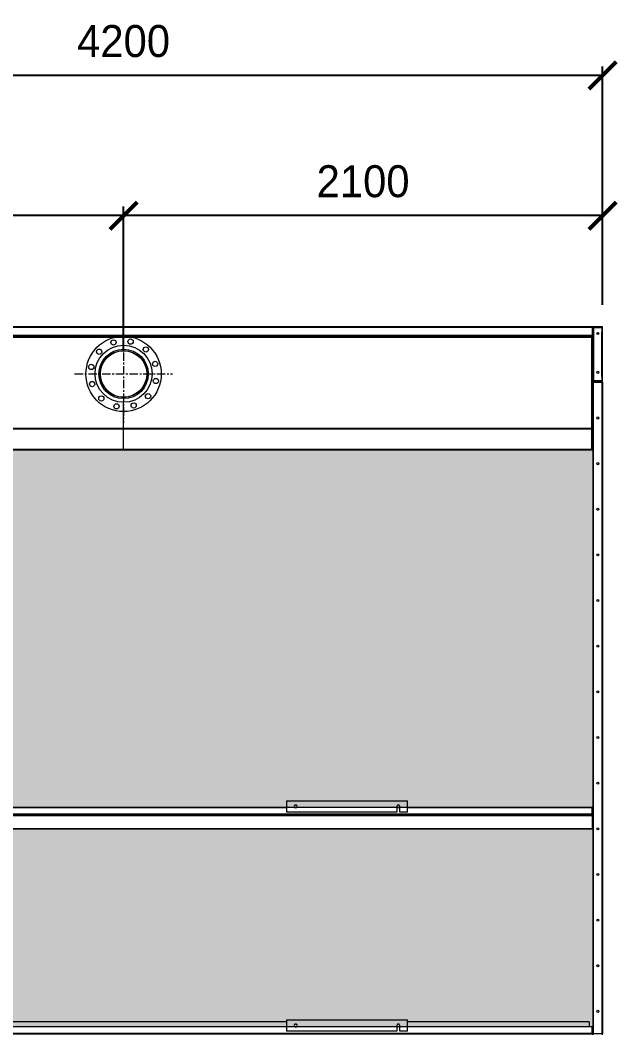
# Model space of a CAD drawing. Header units: millimetres. Extents: x 2711 to 34823, y 3042 to 25750.
# Drawn here: x 24968 to 27588, y 11351 to 15792 of the extents above; entities that cross this region are included whole.
import ezdxf

# ---------------------------------------------------------------- set-up
doc = ezdxf.new("R2010")
doc.units = ezdxf.units.MM
doc.linetypes.add('CENTER', pattern=[2, 1.25, -0.25, 0.25, -0.25])
doc.layers.add('center', color=1, linetype='CENTER')
doc.layers.add('냉각탑_dim', color=1, linetype='Continuous')
doc.styles.add('HY울릉도L', font='')
doc.styles.get('HY울릉도L').set_extended_font_data('HY울릉도L')
doc.dimstyles.new('성지DIM', dxfattribs={"dimtxt": 3.5, "dimasz": 3, "dimexe": 1, "dimexo": 2.5, "dimgap": 2, "dimtad": 1, "dimdec": 0, "dimzin": 3, "dimdsep": 46, "dimtxsty": 'HY울릉도L', "dimblk": 'ARCHTICK', "dimcen": -2, "dimclrd": 256, "dimclre": 256, "dimclrt": 7, "dimadec": 0, "dimazin": 0, "dimtfac": 1, "dimtdec": 0, "dimtofl": 0, "dimtmove": 0, "dimatfit": 3, "dimfxl": 1, "dimtolj": 1, "dimtzin": 0, "dimlwe": -1, "dimarcsym": 0})
pattern_1 = [(0, (-386378.173, -75712.152), (57.15, 32.9955677), [38.1, -76.2]), (120, (-386378.173, -75712.152), (-57.15, 32.995568), [38.1, -76.2]), (60, (-386378.173, -75712.152), (1e-07, 65.9911357), [-76.2, 38.1])]

# ---------------------------------------------------------------- blocks, each defined once
blk = doc.blocks.new('_ArchTick')
at = {"color": 0, "linetype": 'ByBlock', "const_width": 0.15}
blk.add_lwpolyline([(-0.5, -0.5), (0.5, 0.5)], dxfattribs=at)
blk = doc.blocks.new('*D579')
at = {"layer": 'Defpoints', "color": 0, "transparency": 16777216}
for p in [(23321.3, 14936.1), (23321.3, 14446.1), (25421.3, 14243.5)]:
    blk.add_point(p, dxfattribs=at)
at = {"layer": '냉각탑_dim', "transparency": 16777216}
for p, q in [((23321.3, 14546.1), (23321.3, 14976.1)), ((25421.3, 14343.5), (25421.3, 14976.1))]:
    blk.add_line(p, q, dxfattribs=at)
at = {"layer": '냉각탑_dim', "lineweight": -2, "transparency": 16777216}
blk.add_line((25421.3, 14936.1), (23321.3, 14936.1), dxfattribs=at)
at = {"layer": '냉각탑_dim', "lineweight": -2, "transparency": 16777216, "xscale": 120, "yscale": 120, "zscale": 120, "rotation": 180}
blk.add_blockref('_ArchTick', (23321.3, 14936.1), dxfattribs=at)
at = {"layer": '냉각탑_dim', "lineweight": -2, "transparency": 16777216, "xscale": 120, "yscale": 120, "zscale": 120}
blk.add_blockref('_ArchTick', (25421.3, 14936.1), dxfattribs=at)
at = {"layer": '냉각탑_dim', "color": 7, "transparency": 16777216, "insert": (24371.3, 15086.1), "char_height": 140, "attachment_point": 5, "style": 'HY울릉도L'}
blk.add_mtext('\\A1;2100', dxfattribs=at)
blk = doc.blocks.new('*D560')
at = {"layer": 'Defpoints', "color": 0, "transparency": 16777216}
for p in [(25421.3, 14936.1), (27521.3, 14447.8), (25421.3, 14243.5)]:
    blk.add_point(p, dxfattribs=at)
at = {"layer": '냉각탑_dim', "transparency": 16777216}
for p, q in [((25421.3, 14343.5), (25421.3, 14976.1)), ((27521.3, 14547.8), (27521.3, 14976.1))]:
    blk.add_line(p, q, dxfattribs=at)
at = {"layer": '냉각탑_dim', "lineweight": -2, "transparency": 16777216}
blk.add_line((27521.3, 14936.1), (25421.3, 14936.1), dxfattribs=at)
at = {"layer": '냉각탑_dim', "lineweight": -2, "transparency": 16777216, "xscale": 120, "yscale": 120, "zscale": 120, "rotation": 180}
blk.add_blockref('_ArchTick', (25421.3, 14936.1), dxfattribs=at)
at = {"layer": '냉각탑_dim', "lineweight": -2, "transparency": 16777216, "xscale": 120, "yscale": 120, "zscale": 120}
blk.add_blockref('_ArchTick', (27521.3, 14936.1), dxfattribs=at)
at = {"layer": '냉각탑_dim', "color": 7, "transparency": 16777216, "insert": (26471.3, 15086.1), "char_height": 140, "attachment_point": 5, "style": 'HY울릉도L'}
blk.add_mtext('\\A1;2100', dxfattribs=at)
blk = doc.blocks.new('*D580')
at = {"layer": 'Defpoints', "color": 0, "transparency": 16777216}
for p in [(23321.3, 15550.4), (23321.3, 14446.1), (27521.3, 14446.1)]:
    blk.add_point(p, dxfattribs=at)
at = {"layer": '냉각탑_dim', "transparency": 16777216}
for p, q in [((23321.3, 14546.1), (23321.3, 15590.4)), ((27521.3, 14546.1), (27521.3, 15590.4))]:
    blk.add_line(p, q, dxfattribs=at)
at = {"layer": '냉각탑_dim', "lineweight": -2, "transparency": 16777216}
blk.add_line((27521.3, 15550.4), (23321.3, 15550.4), dxfattribs=at)
at = {"layer": '냉각탑_dim', "lineweight": -2, "transparency": 16777216, "xscale": 120, "yscale": 120, "zscale": 120, "rotation": 180}
blk.add_blockref('_ArchTick', (23321.3, 15550.4), dxfattribs=at)
at = {"layer": '냉각탑_dim', "lineweight": -2, "transparency": 16777216, "xscale": 120, "yscale": 120, "zscale": 120}
blk.add_blockref('_ArchTick', (27521.3, 15550.4), dxfattribs=at)
at = {"layer": '냉각탑_dim', "color": 7, "transparency": 16777216, "insert": (25421.3, 15700.4), "char_height": 140, "attachment_point": 5, "style": 'HY울릉도L'}
blk.add_mtext('\\A1;4200', dxfattribs=at)
blk = doc.blocks.new('2')
at = {"lineweight": 20}
h = blk.add_hatch(dxfattribs=at)
h.set_pattern_fill('HONEY', scale=12)
h.set_pattern_definition(pattern_1)
h.paths.add_polyline_path([(27479.3, 12343.2), (27479.3, 13909.7), (23368.7, 13909.7), (23368.7, 12343.2)])
h = blk.add_hatch(dxfattribs=at)
h.set_pattern_fill('HONEY', scale=12)
h.set_pattern_definition(pattern_1)
h.paths.add_polyline_path([(23368.7, 12249.9), (23368.7, 11381.6), (27479.3, 11381.6), (27479.3, 12249.9)])
at = {"color": 7, "lineweight": 20}
for p, q in [((27475.6, 14446.1), (23367, 14446.1)), ((27473.9, 14449.5), (23368.7, 14449.5)), ((23367, 14412.9), (27475.6, 14412.9)), ((23367, 14409.5), (27475.6, 14409.5)), ((23368.7, 14407.5), (27473.9, 14407.5)), ((23368.7, 14404.1), (27473.9, 14404.1)), ((27440.7, 14407.8), (25327.3, 14407.8)), ((27479.3, 11354.3), (27479.3, 14276.5)), ((27482.1, 11352.9), (27482.1, 14211.5)), ((27520.1, 11352.9), (27520.1, 14206.1)), ((27522.9, 11352.9), (27522.9, 14206.1)), ((27479.3, 14003.1), (23368.7, 14003.1)), ((27479.3, 13999.9), (23368.7, 13999.9)), ((23360.5, 13909.7), (27479.3, 13909.7)), ((23363.3, 13912.3), (27479.3, 13912.3)), ((23366.7, 12314.5), (27475.9, 12314.5)), ((23366.7, 12307.2), (27475.9, 12307.2)), ((26135.7, 12341.6), (23366.9, 12341.6)), ((23368.1, 12311.5), (27474.5, 12311.5)), ((23368.1, 12309.8), (27474.5, 12309.8)), ((26135.7, 12343.2), (23371.3, 12343.2)), ((23366.7, 12249.9), (27475.9, 12249.9)), ((23366.7, 12249.8), (27475.9, 12249.8)), ((27475.9, 12249.6), (23366.7, 12249.6)), ((26135.7, 11381.6), (23366.9, 11381.6)), ((26135.7, 11403.2), (23371.3, 11403.2)), ((23366.7, 11354.5), (27475.9, 11354.5)), ((23368.1, 11351.5), (27474.5, 11351.5))]:
    blk.add_line(p, q, dxfattribs=at)
at = {"color": 7, "lineweight": 20, "ltscale": 0.000208336}
blk.add_line((27473.9, 14449.5), (27474.4, 14449.5), dxfattribs=at)
at = {"color": 7, "lineweight": 20, "ltscale": 2.9878e-05}
blk.add_line((27474, 14449.5), (27473.9, 14449.5), dxfattribs=at)
at = {"color": 7, "lineweight": 20, "ltscale": 1.24078e-05}
blk.add_line((27473.9, 14449.5), (27473.9, 14449.5), dxfattribs=at)
at = {"color": 7, "lineweight": 20, "ltscale": 7.39921e-06}
blk.add_line((27473.9, 14449.5), (27473.9, 14449.5), dxfattribs=at)
at = {"color": 7, "lineweight": 20, "ltscale": 1.55721e-05}
blk.add_line((27474.4, 14449.4), (27474.4, 14449.5), dxfattribs=at)
at = {"color": 7, "lineweight": 20, "ltscale": 0.000625116}
blk.add_line((27475.9, 14449.5), (27474.4, 14449.5), dxfattribs=at)
at = {"color": 7, "lineweight": 20, "ltscale": 0.001131}
blk.add_line((27475.6, 14448.8), (27475.6, 14446.1), dxfattribs=at)
at = {"color": 7, "lineweight": 20, "ltscale": 0.000414935}
for p, q in [((27475.6, 14447.8), (27476.3, 14448.5)), ((27478.3, 14448.5), (27477.6, 14447.8))]:
    blk.add_line(p, q, dxfattribs=at)
at = {"color": 7, "lineweight": 20, "ltscale": 0.013833}
blk.add_line((27475.6, 14446.1), (27475.6, 14412.9), dxfattribs=at)
at = {"color": 7, "lineweight": 20, "ltscale": 0.000708334}
blk.add_line((27475.6, 14446.1), (27477.3, 14446.1), dxfattribs=at)
at = {"color": 7, "lineweight": 20, "ltscale": 4.50677e-05}
blk.add_line((27476, 14449.5), (27475.9, 14449.5), dxfattribs=at)
at = {"color": 7, "lineweight": 20, "ltscale": 1.38381e-05}
blk.add_line((27475.9, 14449.5), (27475.9, 14449.5), dxfattribs=at)
at = {"color": 7, "lineweight": 20, "ltscale": 1.22548e-05}
blk.add_line((27475.9, 14449.5), (27475.9, 14449.5), dxfattribs=at)
at = {"color": 7, "lineweight": 20, "ltscale": 6.372e-06}
blk.add_line((27475.9, 14449.5), (27475.9, 14449.5), dxfattribs=at)
at = {"color": 7, "lineweight": 20, "ltscale": 1.23239e-05}
blk.add_line((27475.9, 14449.5), (27475.9, 14449.5), dxfattribs=at)
at = {"color": 7, "lineweight": 20, "ltscale": 0.000334243}
blk.add_line((27477, 14447.5), (27477.8, 14447.5), dxfattribs=at)
at = {"color": 7, "lineweight": 20, "ltscale": 0.014417}
blk.add_line((27477.3, 14411.5), (27477.3, 14446.1), dxfattribs=at)
at = {"color": 7, "lineweight": 20, "ltscale": 0.000125672}
blk.add_line((27477.5, 14447.5), (27477.8, 14447.5), dxfattribs=at)
at = {"color": 7, "lineweight": 20, "ltscale": 0.000547297}
blk.add_line((27477.6, 14448.8), (27477.6, 14447.5), dxfattribs=at)
at = {"color": 7, "lineweight": 20, "ltscale": 0.015}
blk.add_line((27477.8, 14447.5), (27477.8, 14411.5), dxfattribs=at)
at = {"color": 7, "lineweight": 20, "ltscale": 0.00062562}
blk.add_line((27479.3, 14446.1), (27477.8, 14446.1), dxfattribs=at)
at = {"color": 7, "lineweight": 20, "ltscale": 0.000331381}
blk.add_line((27478.4, 14448.3), (27479, 14447.8), dxfattribs=at)
at = {"color": 7, "lineweight": 20, "ltscale": 0.000379592}
blk.add_line((27478.8, 14447.8), (27479.8, 14447.8), dxfattribs=at)
at = {"color": 7, "lineweight": 20, "ltscale": 0.097167}
blk.add_line((27479.3, 14212.9), (27479.3, 14446.1), dxfattribs=at)
blk.add_line((27479.3, 14212.9), (27479.3, 14446.1), dxfattribs=at)
at = {"color": 7, "lineweight": 20, "ltscale": 0.000448698}
for p, q in [((27480, 14448.1), (27480.8, 14447.5)), ((27480, 14210.8), (27480.8, 14211.5))]:
    blk.add_line(p, q, dxfattribs=at)
at = {"color": 7, "lineweight": 20, "ltscale": 0.001002}
for p, q in [((27480.3, 14447.5), (27482.7, 14447.5)), ((27480.3, 14211.5), (27482.7, 14211.5))]:
    blk.add_line(p, q, dxfattribs=at)
at = {"color": 7, "lineweight": 20, "ltscale": 0.000832099}
blk.add_line((27482.7, 14449.5), (27480.7, 14449.5), dxfattribs=at)
at = {"color": 7, "lineweight": 20, "ltscale": 0.000271651}
blk.add_line((27480.7, 14449.5), (27480.7, 14448.8), dxfattribs=at)
at = {"color": 7, "lineweight": 20, "ltscale": 0.014667}
for p, q in [((27482.7, 14449.5), (27517.9, 14449.5)), ((27517.9, 14449.5), (27482.7, 14449.5)), ((27482.7, 14447.5), (27517.9, 14447.5)), ((27517.9, 14211.5), (27482.7, 14211.5)), ((27482.7, 14211.5), (27517.9, 14211.5)), ((27517.9, 14209.5), (27482.7, 14209.5))]:
    blk.add_line(p, q, dxfattribs=at)
at = {"color": 7, "lineweight": 20, "ltscale": 0.000375}
for p, q in [((27482.7, 14446.6), (27482.7, 14447.5)), ((27476.1, 14405.8), (27476.1, 14406.7)), ((27477.3, 14404.6), (27477.3, 14405.5)), ((27482.7, 14212.4), (27482.7, 14211.5)), ((27477.3, 14190.4), (27477.3, 14189.5)), ((27477.3, 11354.8), (27477.3, 11353.9))]:
    blk.add_line(p, q, dxfattribs=at)
at = {"color": 7, "lineweight": 20, "ltscale": 0.01525}
for p, q in [((27482.7, 14446.6), (27519.3, 14446.6)), ((27519.3, 14212.4), (27482.7, 14212.4))]:
    blk.add_line(p, q, dxfattribs=at)
at = {"color": 7, "lineweight": 20, "ltscale": 0.097583}
blk.add_line((27482.7, 14212.4), (27482.7, 14446.6), dxfattribs=at)
at = {"color": 7, "lineweight": 20, "ltscale": 0.000583263}
blk.add_line((27519.3, 14449.5), (27517.9, 14449.5), dxfattribs=at)
at = {"color": 7, "lineweight": 20, "ltscale": 0.000374085}
blk.add_line((27517.9, 14446.6), (27517.9, 14447.5), dxfattribs=at)
at = {"color": 7, "lineweight": 20, "ltscale": 0.000127061}
blk.add_line((27519.3, 14449.5), (27519.3, 14449.2), dxfattribs=at)
at = {"color": 7, "lineweight": 20, "ltscale": 0.007958}
for p, q in [((27519.3, 14427.5), (27519.3, 14446.6)), ((27519.3, 14212.4), (27519.3, 14231.5))]:
    blk.add_line(p, q, dxfattribs=at)
at = {"color": 7, "lineweight": 20, "ltscale": 0.006917}
for p, q in [((27519.3, 14429.5), (27519.3, 14446.1)), ((27521.3, 14429.5), (27521.3, 14446.1)), ((27519.3, 14212.9), (27519.3, 14229.5)), ((27521.3, 14212.9), (27521.3, 14229.5))]:
    blk.add_line(p, q, dxfattribs=at)
at = {"color": 7, "lineweight": 20, "ltscale": 0.00018978}
blk.add_line((27520.8, 14447.8), (27521.3, 14447.8), dxfattribs=at)
at = {"color": 7, "lineweight": 20, "ltscale": 0.000708455}
blk.add_line((27521.3, 14446.1), (27521.3, 14447.8), dxfattribs=at)
at = {"color": 7, "lineweight": 20, "ltscale": 0.001417}
for p, q in [((25121.3, 14404.1), (25121.3, 14407.5)), ((27473.9, 14404.1), (27473.9, 14407.5)), ((27473.9, 14404.1), (27477.3, 14404.1)), ((27475.6, 14412.9), (27475.6, 14409.5)), ((27521.3, 14231.5), (27517.9, 14231.5))]:
    blk.add_line(p, q, dxfattribs=at)
at = {"color": 7, "lineweight": 20, "ltscale": 0.000833322}
blk.add_line((25327.3, 14409.5), (25327.3, 14407.5), dxfattribs=at)
at = {"color": 7, "lineweight": 20, "ltscale": 0.014833}
blk.add_line((25421.3, 14368.5), (25421.3, 14404.1), dxfattribs=at)
at = {"color": 7, "lineweight": 20, "ltscale": 5.44556e-06}
blk.add_line((25993.9, 14407.5), (25993.9, 14407.5), dxfattribs=at)
at = {"color": 7, "lineweight": 20, "ltscale": 9.52936e-06}
blk.add_line((25993.9, 14407.5), (25993.9, 14407.5), dxfattribs=at)
at = {"color": 7, "lineweight": 20, "ltscale": 5.46643e-06}
blk.add_line((26002.2, 14407.5), (26002.2, 14407.5), dxfattribs=at)
at = {"color": 7, "lineweight": 20, "ltscale": 9.52935e-06}
blk.add_line((26002.2, 14407.5), (26002.2, 14407.5), dxfattribs=at)
at = {"color": 7, "lineweight": 20, "ltscale": 0.00067235}
blk.add_line((27440.7, 14407.8), (27440.7, 14409.5), dxfattribs=at)
at = {"color": 7, "lineweight": 20, "ltscale": 0.000160787}
blk.add_line((27440.7, 14407.5), (27440.7, 14407.8), dxfattribs=at)
at = {"color": 7, "lineweight": 20, "ltscale": 1.33962e-05}
blk.add_line((27472.4, 14407.5), (27472.4, 14407.5), dxfattribs=at)
at = {"color": 7, "lineweight": 20, "ltscale": 9.52934e-06}
blk.add_line((27472.4, 14407.5), (27472.4, 14407.5), dxfattribs=at)
at = {"color": 7, "lineweight": 20, "ltscale": 0.000708462}
blk.add_line((27475.6, 14407.5), (27473.9, 14407.5), dxfattribs=at)
at = {"color": 7, "lineweight": 20, "ltscale": 0.000166667}
blk.add_line((27473.9, 14406.7), (27474.3, 14406.7), dxfattribs=at)
at = {"color": 7, "lineweight": 20, "ltscale": 0.142705}
for p, q in [((27473.9, 13909.7), (27473.9, 14404.1)), ((27477.3, 13912.3), (27477.3, 14404.1))]:
    blk.add_line(p, q, dxfattribs=at)
at = {"color": 7, "lineweight": 20, "ltscale": 0.00075}
blk.add_line((27474.3, 14406.7), (27476.1, 14406.7), dxfattribs=at)
at = {"color": 7, "lineweight": 20, "ltscale": 0.000833333}
for p, q in [((27477.3, 14405.8), (27475.3, 14405.8)), ((27477.3, 14404.1), (27475.3, 14404.1)), ((27521.3, 14429.5), (27519.3, 14429.5)), ((27521.3, 14427.5), (27519.3, 14427.5)), ((27521.3, 14229.5), (27519.3, 14229.5)), ((27521.3, 14229.5), (27519.3, 14229.5))]:
    blk.add_line(p, q, dxfattribs=at)
at = {"color": 7, "lineweight": 20, "ltscale": 0.000708333}
for p, q in [((27475.3, 14405.8), (27475.3, 14404.1)), ((27475.6, 14411.5), (27477.3, 14411.5)), ((27477.3, 14405.8), (27477.3, 14404.1)), ((25692.8, 12309.8), (25692.8, 12311.5)), ((25696.2, 12309.8), (25696.2, 12311.5)), ((25714.4, 12309.8), (25714.4, 12311.5)), ((25717.8, 12309.8), (25717.8, 12311.5)), ((27447.3, 12311.5), (27447.3, 12309.8)), ((27473.9, 12309.8), (27473.9, 12311.5))]:
    blk.add_line(p, q, dxfattribs=at)
at = {"color": 7, "lineweight": 20, "ltscale": 0.000874532}
blk.add_line((27475.6, 14409.6), (27475.6, 14407.5), dxfattribs=at)
at = {"color": 7, "lineweight": 20, "ltscale": 0.00083325}
blk.add_line((27477.6, 14409.5), (27475.6, 14409.5), dxfattribs=at)
at = {"color": 7, "lineweight": 20, "ltscale": 0.000333342}
blk.add_line((27475.6, 14407.5), (27475.6, 14406.7), dxfattribs=at)
at = {"color": 7, "lineweight": 20, "ltscale": 0.000708036}
blk.add_line((27475.6, 14407.5), (27477.3, 14407.5), dxfattribs=at)
at = {"color": 7, "lineweight": 20, "ltscale": 0.000208346}
blk.add_line((27477.3, 14411.5), (27477.8, 14411.5), dxfattribs=at)
at = {"color": 7, "lineweight": 20, "ltscale": 0.001543}
blk.add_line((27477.3, 14405.8), (27477.3, 14409.5), dxfattribs=at)
at = {"color": 7, "lineweight": 20, "ltscale": 1.27636e-06}
blk.add_line((27477.3, 14404.6), (27477.3, 14404.6), dxfattribs=at)
at = {"color": 7, "lineweight": 20, "ltscale": 0.000833337}
blk.add_line((27477.3, 14404.1), (27479.3, 14404.1), dxfattribs=at)
at = {"color": 7, "lineweight": 20, "ltscale": 0.000831268}
blk.add_line((27477.6, 14411.5), (27477.6, 14409.5), dxfattribs=at)
at = {"color": 7, "lineweight": 20, "ltscale": 0.000625612}
blk.add_line((27479.3, 14411.5), (27477.8, 14411.5), dxfattribs=at)
at = {"color": 7, "lineweight": 20, "ltscale": 0.081667}
for p, q in [((27517.9, 14231.5), (27517.9, 14427.5)), ((27521.3, 14231.5), (27521.3, 14427.5))]:
    blk.add_line(p, q, dxfattribs=at)
at = {"color": 7, "lineweight": 20, "ltscale": 0.000583333}
for p, q in [((27517.9, 14427.5), (27519.3, 14427.5)), ((27519.3, 14231.5), (27517.9, 14231.5)), ((27482.1, 11351.5), (27482.1, 11352.9)), ((27519.7, 11351.5), (27519.7, 11352.9))]:
    blk.add_line(p, q, dxfattribs=at)
at = {"color": 7, "lineweight": 20, "ltscale": 0.000832424}
blk.add_line((27521.3, 14427.5), (27521.3, 14429.5), dxfattribs=at)
at = {"color": 7, "lineweight": 20, "ltscale": 0.000833465}
blk.add_line((27479.3, 14276.5), (27477.3, 14276.5), dxfattribs=at)
at = {"color": 7, "lineweight": 20, "ltscale": 0.00337}
for p, q in [((27479.3, 14204.7), (27479.3, 14212.8)), ((27479.3, 11346.1), (27479.3, 11354.2))]:
    blk.add_line(p, q, dxfattribs=at)
at = {"color": 7, "lineweight": 20, "ltscale": 0.000374998}
blk.add_line((27517.9, 14211.5), (27517.9, 14212.4), dxfattribs=at)
at = {"color": 7, "lineweight": 20, "ltscale": 0.000832419}
blk.add_line((27521.3, 14229.5), (27521.3, 14231.5), dxfattribs=at)
at = {"color": 7, "lineweight": 20, "ltscale": 0.002832}
for p, q in [((27521.3, 14206.1), (27521.3, 14212.9)), ((27521.3, 11346.1), (27521.3, 11352.9))]:
    blk.add_line(p, q, dxfattribs=at)
at = {"color": 7, "lineweight": 20, "ltscale": 0.000912135}
for p, q in [((27479.9, 14206.1), (27482.1, 14206.1)), ((27482.1, 11352.9), (27479.9, 11352.9))]:
    blk.add_line(p, q, dxfattribs=at)
at = {"color": 7, "lineweight": 20, "ltscale": 0.000341711}
for p, q in [((27480.1, 14206.6), (27480.7, 14206.1)), ((27476.5, 12312.3), (27475.9, 12312.9)), ((27476.5, 11352.3), (27475.9, 11352.9)), ((27480.1, 11352.3), (27480.7, 11352.9))]:
    blk.add_line(p, q, dxfattribs=at)
at = {"color": 7, "lineweight": 20, "ltscale": 0.000583334}
for p, q in [((27482.1, 14207.5), (27482.1, 14206.1)), ((27519.7, 14207.5), (27519.7, 14206.1)), ((27477.3, 12314.3), (27475.9, 12314.3)), ((27477.3, 12307), (27475.9, 12307)), ((27477.3, 11354.3), (27475.9, 11354.3))]:
    blk.add_line(p, q, dxfattribs=at)
at = {"color": 7, "lineweight": 20, "ltscale": 0.015667}
for p, q in [((27519.7, 14207.5), (27482.1, 14207.5)), ((27519.7, 11351.5), (27482.1, 11351.5))]:
    blk.add_line(p, q, dxfattribs=at)
at = {"color": 7, "lineweight": 20, "ltscale": 0.015833}
for p, q in [((27482.1, 14206.1), (27520.1, 14206.1)), ((27482.1, 11352.9), (27520.1, 11352.9))]:
    blk.add_line(p, q, dxfattribs=at)
at = {"color": 7, "lineweight": 20, "ltscale": 0.000832722}
for p, q in [((27482.7, 14207.5), (27482.7, 14209.5)), ((27517.9, 14207.5), (27517.9, 14209.5))]:
    blk.add_line(p, q, dxfattribs=at)
at = {"color": 7, "lineweight": 20, "ltscale": 0.001167}
for p, q in [((27520.1, 14206.1), (27522.9, 14206.1)), ((27520.1, 11352.9), (27522.9, 11352.9))]:
    blk.add_line(p, q, dxfattribs=at)
at = {"color": 7, "lineweight": 20, "ltscale": 0.024121}
blk.add_line((25421.3, 14060.6), (25421.3, 14118.5), dxfattribs=at)
at = {"color": 7, "lineweight": 20, "ltscale": 0.036483}
blk.add_line((25421.3, 13912.3), (25421.3, 14077.5), dxfattribs=at)
at = {"color": 7, "lineweight": 20, "ltscale": 0.001354}
for p, q in [((25421.3, 14060.6), (25421.3, 14057.3)), ((25121.3, 14003.1), (25121.3, 13999.9))]:
    blk.add_line(p, q, dxfattribs=at)
at = {"color": 7, "lineweight": 20, "ltscale": 0.220833}
for p, q in [((26135.7, 12372.1), (26665.7, 12372.1)), ((26135.7, 11412.1), (26665.7, 11412.1))]:
    blk.add_line(p, q, dxfattribs=at)
at = {"color": 7, "lineweight": 20, "ltscale": 0.020754}
for p, q in [((26135.7, 12372.1), (26135.7, 12322.3)), ((26665.7, 12322.3), (26665.7, 12372.1)), ((26135.7, 11412.1), (26135.7, 11362.3)), ((26665.7, 11362.3), (26665.7, 11412.1))]:
    blk.add_line(p, q, dxfattribs=at)
at = {"color": 7, "lineweight": 20, "ltscale": 0.010377}
for p, q in [((26619.2, 12347.2), (26619.2, 12322.3)), ((26632.2, 12322.3), (26632.2, 12347.2)), ((26619.2, 11387.2), (26619.2, 11362.3)), ((26632.2, 11362.3), (26632.2, 11387.2))]:
    blk.add_line(p, q, dxfattribs=at)
at = {"color": 7, "lineweight": 20, "ltscale": 0.000976837}
blk.add_line((25498.8, 12311.5), (25500.4, 12309.8), dxfattribs=at)
at = {"color": 7, "lineweight": 20, "ltscale": 0.000977023}
for p, q in [((25498.9, 12311.5), (25500.6, 12309.8)), ((25506.1, 12311.5), (25507.7, 12309.8)), ((25521.2, 12309.8), (25519.6, 12311.5)), ((25547.2, 12311.5), (25548.8, 12309.8)), ((25569.5, 12309.8), (25567.9, 12311.5))]:
    blk.add_line(p, q, dxfattribs=at)
at = {"color": 7, "lineweight": 20, "ltscale": 0.000976955}
blk.add_line((25562.3, 12309.8), (25560.7, 12311.5), dxfattribs=at)
at = {"color": 7, "lineweight": 20, "ltscale": 0.201458}
for p, q in [((26619.2, 12322.3), (26135.7, 12322.3)), ((26619.2, 12322.1), (26135.7, 12322.1)), ((26619.2, 11362.3), (26135.7, 11362.3)), ((26619.2, 11362.1), (26135.7, 11362.1))]:
    blk.add_line(p, q, dxfattribs=at)
at = {"color": 7, "lineweight": 20, "ltscale": 7.26298e-05}
for p, q in [((26135.7, 12322.3), (26135.7, 12322.1)), ((26619.2, 12322.3), (26619.2, 12322.1)), ((26632.2, 12322.3), (26632.2, 12322.1)), ((26665.7, 12322.3), (26665.7, 12322.1)), ((26135.7, 11362.3), (26135.7, 11362.1)), ((26619.2, 11362.3), (26619.2, 11362.1)), ((26632.2, 11362.3), (26632.2, 11362.1)), ((26665.7, 11362.3), (26665.7, 11362.1))]:
    blk.add_line(p, q, dxfattribs=at)
at = {"color": 7, "lineweight": 20, "ltscale": 0.004285}
blk.add_line((26180.8, 12343.2), (26170.6, 12343.2), dxfattribs=at)
at = {"color": 7, "lineweight": 20, "ltscale": 0.002776}
blk.add_line((26179, 12341.6), (26172.4, 12341.6), dxfattribs=at)
at = {"color": 7, "lineweight": 20, "ltscale": 0.005417}
for p, q in [((26632.2, 12343.2), (26619.2, 12343.2)), ((26632.2, 12341.6), (26619.2, 12341.6)), ((26632.2, 11381.6), (26619.2, 11381.6))]:
    blk.add_line(p, q, dxfattribs=at)
at = {"color": 7, "lineweight": 20, "ltscale": 0.013958}
for p, q in [((26665.7, 12322.3), (26632.2, 12322.3)), ((26665.7, 12322.1), (26632.2, 12322.1)), ((26665.7, 11362.3), (26632.2, 11362.3)), ((26665.7, 11362.1), (26632.2, 11362.1))]:
    blk.add_line(p, q, dxfattribs=at)
at = {"color": 7, "lineweight": 20, "ltscale": 0.081917}
for p, q in [((27462.3, 12343.2), (26665.7, 12343.2)), ((27462.3, 11403.2), (26665.7, 11403.2))]:
    blk.add_line(p, q, dxfattribs=at)
at = {"color": 7, "lineweight": 20, "ltscale": 0.0875}
for p, q in [((27475.7, 12341.6), (26665.7, 12341.6)), ((27475.7, 11381.6), (26665.7, 11381.6))]:
    blk.add_line(p, q, dxfattribs=at)
at = {"color": 7, "lineweight": 20, "ltscale": 0.000666714}
blk.add_line((27462.3, 12343.2), (27462.3, 12341.6), dxfattribs=at)
at = {"color": 7, "lineweight": 20, "ltscale": 4.81672e-06}
blk.add_line((27474.5, 12309.8), (27474.5, 12309.8), dxfattribs=at)
at = {"color": 7, "lineweight": 20, "ltscale": 0.00080569}
blk.add_line((27475.3, 12311.6), (27475.3, 12309.6), dxfattribs=at)
at = {"color": 7, "lineweight": 20, "ltscale": 0.000666667}
blk.add_line((27477.3, 12343.5), (27475.7, 12343.5), dxfattribs=at)
at = {"color": 0, "lineweight": 20}
for p, q in [((27475.7, 12343.5), (27475.7, 12341.6)), ((27475.7, 12341.6), (27475.9, 12341.6))]:
    blk.add_line(p, q, dxfattribs=at)
at = {"color": 7, "lineweight": 20, "ltscale": 0.01129}
for p, q in [((27475.9, 12314.5), (27475.9, 12341.6)), ((27475.9, 11354.5), (27475.9, 11381.6))]:
    blk.add_line(p, q, dxfattribs=at)
at = {"color": 7, "lineweight": 20, "ltscale": 0.000967409}
for p, q in [((27475.9, 12312.2), (27475.9, 12314.5)), ((27475.9, 11352.2), (27475.9, 11354.5))]:
    blk.add_line(p, q, dxfattribs=at)
at = {"color": 7, "lineweight": 20, "ltscale": 0.000849957}
blk.add_line((27475.9, 12309.2), (27475.9, 12307.2), dxfattribs=at)
at = {"color": 7, "lineweight": 20, "ltscale": 0.000341712}
blk.add_line((27476.5, 12308.9), (27475.9, 12308.4), dxfattribs=at)
at = {"color": 7, "lineweight": 20, "ltscale": 0.023877}
blk.add_line((27475.9, 12307.2), (27475.9, 12249.9), dxfattribs=at)
at = {"color": 7, "lineweight": 20, "ltscale": 0.012167}
for p, q in [((27477.3, 12343.5), (27477.3, 12314.3)), ((27477.3, 12307), (27477.3, 12277.8))]:
    blk.add_line(p, q, dxfattribs=at)
at = {"color": 7, "lineweight": 20, "ltscale": 0.003042}
blk.add_line((27477.3, 12314.3), (27477.3, 12307), dxfattribs=at)
at = {"color": 7, "lineweight": 20, "ltscale": 0.000583335}
blk.add_line((27477.3, 12277.8), (27475.9, 12277.8), dxfattribs=at)
at = {"color": 7, "lineweight": 20, "ltscale": 5.81038e-05}
blk.add_line((27475.9, 12249.6), (27475.9, 12249.9), dxfattribs=at)
at = {"color": 7, "lineweight": 20, "ltscale": 0.002765}
blk.add_line((26179, 11381.6), (26172.4, 11381.6), dxfattribs=at)
at = {"color": 7, "lineweight": 20, "ltscale": 0.009}
blk.add_line((27462.3, 11403.2), (27462.3, 11381.6), dxfattribs=at)
at = {"color": 7, "lineweight": 20, "ltscale": 0.000882011}
blk.add_line((27475.3, 11351.6), (27475.3, 11349.5), dxfattribs=at)
at = {"color": 7, "lineweight": 20, "ltscale": 0.003208}
blk.add_line((27477.3, 11354.3), (27477.3, 11346.6), dxfattribs=at)
at = {"color": 7, "lineweight": 20, "ltscale": 0.000833304}
blk.add_line((27517.9, 11349.5), (27517.9, 11351.5), dxfattribs=at)
at = {"color": 0, "lineweight": 20, "elevation": 0}
for points in [[(23368.7, 13909.7), (27479.3, 13909.7), (27479.3, 12343.2), (23368.7, 12343.2)], [(23368.7, 12249.9), (27479.3, 12249.9), (27479.3, 11381.6), (23368.7, 11381.6)]]:
    blk.add_lwpolyline(points, close=True, dxfattribs=at)
at = {"color": 7, "lineweight": 20}
for centre, radius in [((25421.3, 14242.5), 165), ((25377.1, 14380.6), 11.5), ((25452.1, 14384.2), 11.5), ((27500.3, 14419.5), 4.5), ((25421.3, 14243.5), 125), ((25314, 14339.9), 11.5), ((25421.3, 14242.5), 108.2), ((25421.3, 14242.5), 102.5), ((25421.3, 14242.5), 101.8), ((25518.8, 14349.8), 11.5), ((25279.6, 14273.2), 11.5), ((25559.4, 14286.7), 11.5), ((25563, 14211.7), 11.5), ((27500.3, 14249.5), 4.5), ((25283.2, 14198.2), 11.5), ((25323.8, 14135.1), 11.5), ((25528.6, 14145), 11.5), ((25390.5, 14100.8), 11.5), ((25465.5, 14104.4), 11.5), ((27500.3, 14049.5), 4.5), ((27500.3, 13849.5), 4.5), ((27500.3, 13649.5), 4.5), ((27500.3, 13449.5), 4.5), ((27500.3, 13249.5), 4.5), ((27500.3, 13049.5), 4.5), ((27500.3, 12849.5), 4.5), ((27500.3, 12649.5), 4.5), ((27500.3, 12449.5), 4.5), ((27500.3, 12249.5), 4.5), ((27500.3, 12049.5), 4.5), ((27500.3, 11849.5), 4.5), ((27500.3, 11649.5), 4.5), ((27500.3, 11449.5), 4.5)]:
    blk.add_circle(centre, radius, dxfattribs=at)
for centre, radius, start, end in [((25117.4, 14446.1), 3.4, 89.1059, 90), ((25125.7, 14446.1), 3.4, 90, 90.8941), ((25995.9, 14446.1), 3.4, 89.1059, 90), ((26004.2, 14446.1), 3.4, 90, 90.8941), ((27473.9, 14446.1), 3.4, 0, 90), ((27474.4, 14446.1), 3.4, 24.3157, 90), ((27475.9, 14446.1), 3.4, 0.702, 90), ((27480.7, 14446.1), 3.4, 90, 134.9998), ((27482.7, 14446.1), 3.4, 90, 180), ((27482.7, 14446.1), 3.4, 90, 180), ((27517.9, 14446.1), 3.4, 0, 90), ((27517.9, 14446.1), 3.4, 0, 90), ((27517.9, 14446.1), 1.4, 20.9248, 90), ((27474.4, 14412.9), 3.4, 290.6601, 335.6839), ((27473.9, 14412.9), 3.4, 300, 335.6837), ((27473.9, 14412.9), 3.4, 359.7733, 0), ((27475.9, 14412.9), 3.4, 300, 335.6837), ((27474.4, 14412.9), 3.4, 359.8044, 0), ((27500.3, 14425.5), 4.5, 221.8143, 318.1832), ((27498.3, 14425.5), 3, 247.6973, 329.1521), ((27482.7, 14212.9), 3.4, 180, 217.0589), ((27482.7, 14212.9), 3.4, 180, 270), ((27517.9, 14212.9), 3.4, 270, 0), ((27517.9, 14212.9), 1.4, 270, 339.0626), ((27517.9, 14212.9), 1.4, 270, 339.0751), ((27482.1, 14204.7), 2.8, 90, 180), ((27518.5, 14204.7), 2.8, 30, 64.6233), ((27474.5, 12314.3), 2.8, 270, 0), ((27474.5, 12307), 2.8, 0, 90), ((27474.5, 11354.3), 2.8, 270, 0), ((27482.1, 11354.3), 2.8, 180, 270), ((27518.5, 11354.3), 2.8, 295.3767, 330)]:
    blk.add_arc(centre, radius, start, end, dxfattribs=at)
for centre, major_axis, ratio, start_param, end_param in [((27474.5, 14404), (-2.8, 0), 0.965926, 3.858864, 4.104144), ((27473.9, 14195.6), (3.4, 0), 0.087156, 0, 0.006877), ((26175.7, 12347.2), (6.5, 0), 0.996195, 0, 3.141593), ((26175.7, 12347), (6.5, 0), 0.996195, 0.013467, 3.128141), ((26175.7, 12347.2), (6.5, 0), 0.996195, 3.141593, 6.283185), ((26625.7, 12347.2), (6.5, 0), 0.996195, 0, 3.141593), ((26625.7, 12347), (6.5, 0), 0.996195, 0, 3.141593), ((26175.7, 11387.2), (6.5, 0), 0.996195, 0, 3.141593), ((26175.7, 11387), (6.5, 0), 0.996195, 0.013467, 3.128141), ((26175.7, 11387.2), (6.5, 0), 0.996195, 3.141593, 6.283185), ((26625.7, 11387.2), (6.5, 0), 0.996195, 0, 3.141593), ((26625.7, 11387), (6.5, 0), 0.996195, 0, 3.141593)]:
    blk.add_ellipse(centre, major_axis=major_axis, ratio=ratio, start_param=start_param, end_param=end_param, dxfattribs=at)
for points in [[(27475.6, 14448.8), (27475.3, 14449), (27474.9, 14449.2), (27474.6, 14449.4), (27474.2, 14449.5), (27473.9, 14449.5)], [(27477.6, 14448.8), (27477.3, 14449), (27476.9, 14449.2), (27476.6, 14449.4), (27476.2, 14449.5), (27475.9, 14449.5)], [(27479.9, 14206.1), (27479.7, 14205.8), (27479.5, 14205.5), (27479.4, 14205.2), (27479.3, 14204.9), (27479.3, 14204.7)], [(27475.9, 12312.2), (27475.6, 12311.9), (27475.4, 12311.7), (27475.1, 12311.5), (27474.8, 12311.5), (27474.5, 12311.5)], [(27475.9, 12309.2), (27475.6, 12309.4), (27475.4, 12309.6), (27475.1, 12309.7), (27474.8, 12309.8), (27474.5, 12309.8)], [(27475.9, 11352.2), (27475.6, 11351.9), (27475.4, 11351.7), (27475.1, 11351.5), (27474.8, 11351.5), (27474.5, 11351.5)], [(27479.9, 11352.9), (27479.7, 11353.1), (27479.5, 11353.4), (27479.4, 11353.7), (27479.3, 11354), (27479.3, 11354.3)]]:
    blk.add_open_spline(points, degree=5, dxfattribs=at)
for points, knots in [([(27480.3, 14447.5), (27480, 14447.2), (27479.7, 14447), (27479.5, 14446.7), (27479.3, 14446.4), (27479.3, 14446.1), (27479.3, 14446.1), (27479.3, 14446.1), (27479.3, 14446.1)], [0, 0, 0, 0, 0, 0, 4.644554, 4.644554, 4.644554, 5.125492, 5.125492, 5.125492, 5.125492, 5.125492, 5.125492]), ([(27479.3, 14276.5), (27479.3, 14276.6), (27479.3, 14276.7), (27479.2, 14276.7), (27478.9, 14277), (27478.5, 14277.2), (27478.1, 14277.4), (27477.7, 14277.5), (27477.3, 14277.6)], [0, 0, 0, 0, 0, 0, 2.029663, 2.029663, 2.029663, 5.473953, 5.473953, 5.473953, 5.473953, 5.473953, 5.473953]), ([(27480.3, 14211.5), (27480, 14211.7), (27479.7, 14211.9), (27479.5, 14212.2), (27479.3, 14212.5), (27479.3, 14212.8), (27479.3, 14212.8), (27479.3, 14212.8), (27479.3, 14212.9)], [0, 0, 0, 0, 0, 0, 4.644554, 4.644554, 4.644554, 5.125492, 5.125492, 5.125492, 5.125492, 5.125492, 5.125492])]:
    blk.add_open_spline(points, degree=5, knots=knots, dxfattribs=at)
at = {"layer": 'center', "lineweight": 20, "ltscale": 30}
for p, q in [((25421.3, 14457), (25421.3, 14028)), ((25206.8, 14242.5), (25635.8, 14242.5))]:
    blk.add_line(p, q, dxfattribs=at)

msp = doc.modelspace()

# ---------------------------------------------------------------- block references
msp.add_blockref('2', (0, 0))

# ---------------------------------------------------------------- dimensions: what is measured, and where the dimension line sits
at = {"layer": '냉각탑_dim'}
for base, p1, p2, picture, middle in [((23321.3, 15550.4), (27521.3, 14446.1), (23321.3, 14446.1), '*D580', (25421.3, 15700.4)), ((23321.3, 14936.1), (25421.3, 14243.5), (23321.3, 14446.1), '*D579', (24371.3, 15086.1)), ((25421.3, 14936.1), (27521.3, 14447.8), (25421.3, 14243.5), '*D560', (26471.3, 15086.1))]:
    dim = msp.add_linear_dim(base=base, p1=p1, p2=p2, dimstyle='성지DIM', override={"dimscale": 40}, dxfattribs=at)
    dim.commit()
    dim.dimension.update_dxf_attribs({"geometry": picture, "text_midpoint": middle})

doc.saveas('drawing.dxf')
